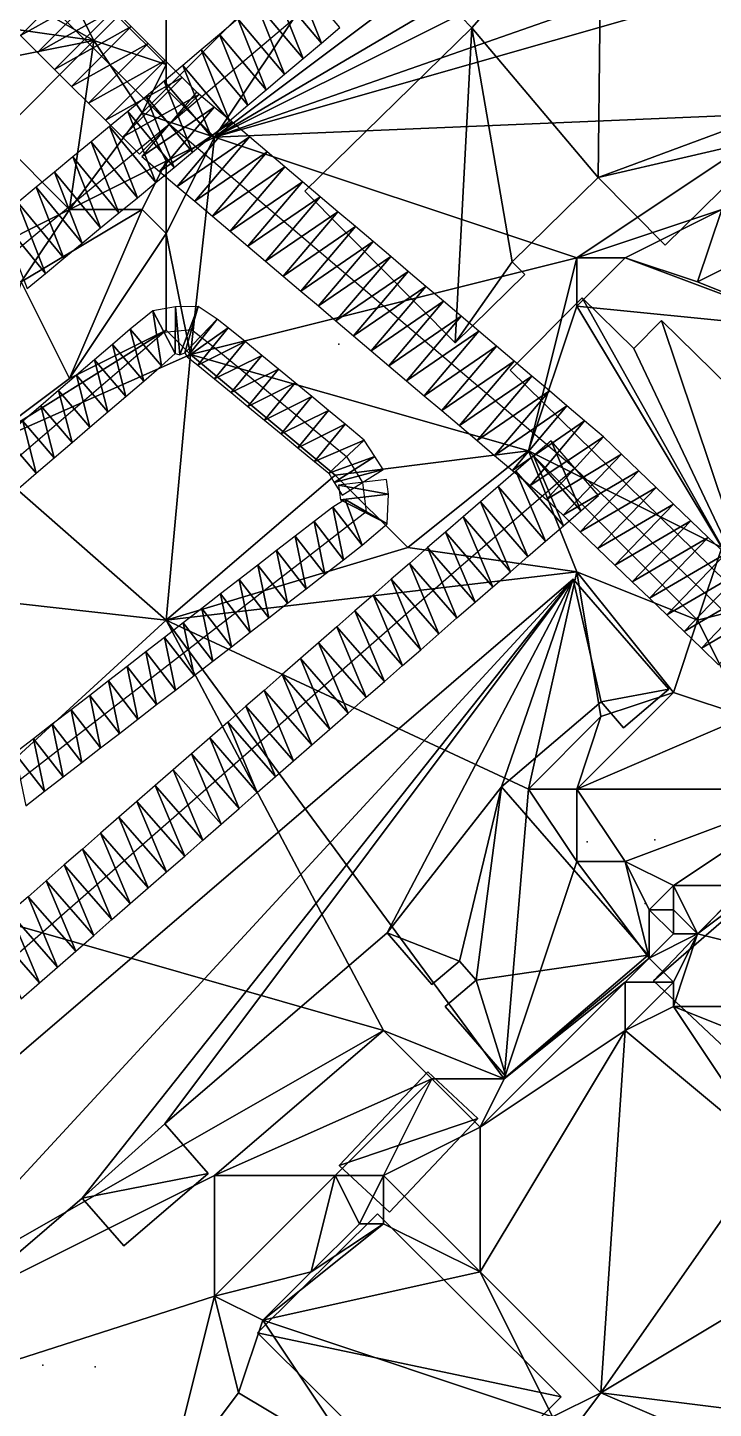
# Model space of a CAD drawing. Header units: metres. Extents: x -1103 to 901, y -902 to 905.
# Drawn here: x -487.5 to -430.7, y 78.7 to 193.1 of the extents above; entities that cross this region are included whole.
import ezdxf

# ---------------------------------------------------------------- set-up
doc = ezdxf.new("R2010")
doc.units = ezdxf.units.M
for name, color, linetype in [('OSM_BUILDING_FOOTPRINTS', 7, 'CONTINUOUS'), ('OSM_BUILDING_ROOFS', 1, 'CONTINUOUS'), ('OSM_BUILDING_WALLS', 8, 'CONTINUOUS'), ('OSM_ROAD_AXES', 2, 'CONTINUOUS'), ('OSM_ROAD_SURFACE', 9, 'CONTINUOUS'), ('OSM_TERRAIN', 3, 'CONTINUOUS'), ('OSM_TREES', 3, 'CONTINUOUS')]:
    doc.layers.add(name, color=color, linetype=linetype)

msp = doc.modelspace()

# ---------------------------------------------------------------- linework, layer by layer
at = {"layer": 'OSM_BUILDING_FOOTPRINTS'}
for points in [[(-451.55, 193.93, 11.03), (-439.94, 205.3, 11.03), (-422.13, 187.35, 11.03), (-425.48, 184.07, 11.03), (-434.68, 175.06, 11.03), (-440.23, 180.65, 11.03), (-447.35, 173.68, 11.03), (-446.3, 172.62, 11.03), (-452.06, 166.96, 11.03), (-464.52, 179.51, 11.03), (-450.68, 193.06, 11.03), (-451.55, 193.93, 11.03)], [(-447.51, 164.69, 11.25), (-441.55, 170.69, 11.25), (-437.27, 166.49, 11.25), (-434.98, 168.8, 11.25), (-429.33, 163.25, 11.25), (-423.62, 168.99, 11.25), (-412.82, 158.41, 11.25), (-426.79, 144.36, 11.25), (-447.51, 164.69, 11.25)], [(-522.95, 78.2, 11.95), (-442.31, 147.39, 11.95), (-434.38, 138.27, 11.95), (-438.12, 135.07, 11.95), (-439.99, 137.23, 11.95), (-448.22, 130.17, 11.95), (-436.09, 116.23, 11.95), (-447.84, 106.15, 11.95), (-452.9, 111.98, 11.95), (-450.34, 114.18, 11.95), (-451.71, 115.75, 11.95), (-453.99, 113.8, 11.95), (-457.71, 118.08, 11.95), (-476.11, 102.28, 11.95), (-472.52, 98.16, 11.95), (-479.51, 92.16, 11.95), (-482.96, 96.12, 11.95), (-514.79, 68.82, 11.95), (-522.95, 78.2, 11.95)], [(-427.34, 122.83, 13.13), (-426.51, 122.05, 13.13), (-423.47, 125.23, 13.13), (-408.47, 111.11, 13.13), (-411.68, 107.75, 13.13), (-411.14, 107.26, 13.13), (-419.02, 99, 13.13), (-419.2, 99.16, 13.13), (-421.37, 96.9, 13.13), (-425.18, 100.48, 13.13), (-423.28, 102.48, 13.13), (-435.64, 114.12, 13.13), (-427.34, 122.83, 13.13)], [(-457.5, 94.95, 12.46), (-461.67, 98.82, 12.46), (-454.34, 106.58, 12.46), (-450.18, 102.71, 12.46), (-457.5, 94.95, 12.46)], [(-453.21, 69.81, 13.24), (-468.44, 84.97, 13.24), (-458.51, 94.82, 13.24), (-443.28, 79.66, 13.24), (-453.21, 69.81, 13.24)]]:
    msp.add_polyline3d(points, close=True, dxfattribs=at)
at = {"layer": 'OSM_BUILDING_ROOFS'}
for points in [[(-439.94, 205.3, 21.03), (-451.55, 193.93, 21.03), (-450.68, 193.06, 21.03)], [(-440.23, 180.65, 21.03), (-439.94, 205.3, 21.03), (-450.68, 193.06, 21.03)], [(-440.23, 180.65, 21.03), (-422.13, 187.35, 21.03), (-439.94, 205.3, 21.03)], [(-450.68, 193.06, 21.03), (-464.52, 179.51, 21.03), (-452.06, 166.96, 21.03)], [(-450.68, 193.06, 21.03), (-452.06, 166.96, 21.03), (-447.35, 173.68, 21.03)], [(-450.68, 193.06, 21.03), (-447.35, 173.68, 21.03), (-440.23, 180.65, 21.03)], [(-440.23, 180.65, 21.03), (-425.48, 184.07, 21.03), (-422.13, 187.35, 21.03)], [(-440.23, 180.65, 21.03), (-434.68, 175.06, 21.03), (-425.48, 184.07, 21.03)], [(-452.06, 166.96, 21.03), (-446.3, 172.62, 21.03), (-447.35, 173.68, 21.03)], [(-441.55, 170.69, 19.65), (-447.51, 164.69, 19.65), (-426.79, 144.36, 19.65)], [(-426.79, 144.36, 19.65), (-437.27, 166.49, 19.65), (-441.55, 170.69, 19.65)], [(-426.79, 144.36, 19.65), (-434.98, 168.8, 19.65), (-437.27, 166.49, 19.65)], [(-426.79, 144.36, 19.65), (-429.33, 163.25, 19.65), (-434.98, 168.8, 19.65)], [(-442.31, 147.39, 20.35), (-522.95, 78.2, 20.35), (-514.79, 68.82, 20.35)], [(-442.31, 147.39, 20.35), (-514.79, 68.82, 20.35), (-482.96, 96.12, 20.35)], [(-442.31, 147.39, 20.35), (-482.96, 96.12, 20.35), (-476.11, 102.28, 20.35)], [(-442.31, 147.39, 20.35), (-476.11, 102.28, 20.35), (-457.71, 118.08, 20.35)], [(-448.22, 130.17, 20.35), (-442.31, 147.39, 20.35), (-457.71, 118.08, 20.35)], [(-448.22, 130.17, 20.35), (-439.99, 137.23, 20.35), (-442.31, 147.39, 20.35)], [(-439.99, 137.23, 20.35), (-434.38, 138.27, 20.35), (-442.31, 147.39, 20.35)], [(-439.99, 137.23, 20.35), (-438.12, 135.07, 20.35), (-434.38, 138.27, 20.35)], [(-448.22, 130.17, 20.35), (-457.71, 118.08, 20.35), (-451.71, 115.75, 20.35)], [(-451.71, 115.75, 20.35), (-450.34, 114.18, 20.35), (-448.22, 130.17, 20.35)], [(-450.34, 114.18, 20.35), (-436.09, 116.23, 20.35), (-448.22, 130.17, 20.35)], [(-426.51, 122.05, 27.93), (-427.34, 122.83, 27.93), (-435.64, 114.12, 27.93)], [(-426.51, 122.05, 27.93), (-435.64, 114.12, 27.93), (-423.28, 102.48, 27.93)], [(-457.71, 118.08, 20.35), (-453.99, 113.8, 20.35), (-451.71, 115.75, 20.35)], [(-450.34, 114.18, 20.35), (-447.84, 106.15, 20.35), (-436.09, 116.23, 20.35)], [(-450.34, 114.18, 20.35), (-452.9, 111.98, 20.35), (-447.84, 106.15, 20.35)], [(-461.67, 98.82, 17.66), (-450.18, 102.71, 17.66), (-454.34, 106.58, 17.66)], [(-482.96, 96.12, 20.35), (-472.52, 98.16, 20.35), (-476.11, 102.28, 20.35)], [(-461.67, 98.82, 17.66), (-457.5, 94.95, 17.66), (-450.18, 102.71, 17.66)], [(-482.96, 96.12, 20.35), (-479.51, 92.16, 20.35), (-472.52, 98.16, 20.35)], [(-468.44, 84.97, 18.44), (-443.28, 79.66, 18.44), (-458.51, 94.82, 18.44)], [(-468.44, 84.97, 18.44), (-453.21, 69.81, 18.44), (-443.28, 79.66, 18.44)]]:
    msp.add_3dface(points, dxfattribs=at)
at = {"layer": 'OSM_BUILDING_WALLS'}
for points in [[(-422.13, 187.35, 11.03), (-439.94, 205.3, 11.03), (-439.94, 205.3, 21.03)], [(-422.13, 187.35, 11.03), (-439.94, 205.3, 21.03), (-422.13, 187.35, 21.03)], [(-451.55, 193.93, 11.03), (-450.68, 193.06, 11.03), (-450.68, 193.06, 21.03)], [(-451.55, 193.93, 11.03), (-450.68, 193.06, 21.03), (-451.55, 193.93, 21.03)], [(-450.68, 193.06, 11.03), (-464.52, 179.51, 11.03), (-464.52, 179.51, 21.03)], [(-450.68, 193.06, 11.03), (-464.52, 179.51, 21.03), (-450.68, 193.06, 21.03)], [(-434.68, 175.06, 11.03), (-425.48, 184.07, 11.03), (-425.48, 184.07, 21.03)], [(-434.68, 175.06, 11.03), (-425.48, 184.07, 21.03), (-434.68, 175.06, 21.03)], [(-447.35, 173.68, 11.03), (-440.23, 180.65, 11.03), (-440.23, 180.65, 21.03)], [(-447.35, 173.68, 11.03), (-440.23, 180.65, 21.03), (-447.35, 173.68, 21.03)], [(-440.23, 180.65, 11.03), (-434.68, 175.06, 11.03), (-434.68, 175.06, 21.03)], [(-440.23, 180.65, 11.03), (-434.68, 175.06, 21.03), (-440.23, 180.65, 21.03)], [(-464.52, 179.51, 11.03), (-452.06, 166.96, 11.03), (-452.06, 166.96, 21.03)], [(-464.52, 179.51, 11.03), (-452.06, 166.96, 21.03), (-464.52, 179.51, 21.03)], [(-446.3, 172.62, 11.03), (-447.35, 173.68, 11.03), (-447.35, 173.68, 21.03)], [(-446.3, 172.62, 11.03), (-447.35, 173.68, 21.03), (-446.3, 172.62, 21.03)], [(-452.06, 166.96, 11.03), (-446.3, 172.62, 11.03), (-446.3, 172.62, 21.03)], [(-452.06, 166.96, 11.03), (-446.3, 172.62, 21.03), (-452.06, 166.96, 21.03)], [(-441.55, 170.69, 11.25), (-447.51, 164.69, 11.25), (-447.51, 164.69, 19.65)], [(-441.55, 170.69, 11.25), (-447.51, 164.69, 19.65), (-441.55, 170.69, 19.65)], [(-437.27, 166.49, 11.25), (-441.55, 170.69, 11.25), (-441.55, 170.69, 19.65)], [(-437.27, 166.49, 11.25), (-441.55, 170.69, 19.65), (-437.27, 166.49, 19.65)], [(-434.98, 168.8, 11.25), (-437.27, 166.49, 11.25), (-437.27, 166.49, 19.65)], [(-434.98, 168.8, 11.25), (-437.27, 166.49, 19.65), (-434.98, 168.8, 19.65)], [(-429.33, 163.25, 11.25), (-434.98, 168.8, 11.25), (-434.98, 168.8, 19.65)], [(-429.33, 163.25, 11.25), (-434.98, 168.8, 19.65), (-429.33, 163.25, 19.65)], [(-447.51, 164.69, 11.25), (-426.79, 144.36, 11.25), (-426.79, 144.36, 19.65)], [(-447.51, 164.69, 11.25), (-426.79, 144.36, 19.65), (-447.51, 164.69, 19.65)], [(-442.31, 147.39, 11.95), (-522.95, 78.2, 11.95), (-522.95, 78.2, 20.35)], [(-442.31, 147.39, 11.95), (-522.95, 78.2, 20.35), (-442.31, 147.39, 20.35)], [(-434.38, 138.27, 11.95), (-442.31, 147.39, 11.95), (-442.31, 147.39, 20.35)], [(-434.38, 138.27, 11.95), (-442.31, 147.39, 20.35), (-434.38, 138.27, 20.35)], [(-438.12, 135.07, 11.95), (-434.38, 138.27, 11.95), (-434.38, 138.27, 20.35)], [(-438.12, 135.07, 11.95), (-434.38, 138.27, 20.35), (-438.12, 135.07, 20.35)], [(-448.22, 130.17, 11.95), (-439.99, 137.23, 11.95), (-439.99, 137.23, 20.35)], [(-448.22, 130.17, 11.95), (-439.99, 137.23, 20.35), (-448.22, 130.17, 20.35)], [(-439.99, 137.23, 11.95), (-438.12, 135.07, 11.95), (-438.12, 135.07, 20.35)], [(-439.99, 137.23, 11.95), (-438.12, 135.07, 20.35), (-439.99, 137.23, 20.35)], [(-436.09, 116.23, 11.95), (-448.22, 130.17, 11.95), (-448.22, 130.17, 20.35)], [(-436.09, 116.23, 11.95), (-448.22, 130.17, 20.35), (-436.09, 116.23, 20.35)], [(-427.34, 122.83, 13.13), (-435.64, 114.12, 13.13), (-435.64, 114.12, 27.93)], [(-427.34, 122.83, 13.13), (-435.64, 114.12, 27.93), (-427.34, 122.83, 27.93)], [(-476.11, 102.28, 11.95), (-457.71, 118.08, 11.95), (-457.71, 118.08, 20.35)], [(-476.11, 102.28, 11.95), (-457.71, 118.08, 20.35), (-476.11, 102.28, 20.35)], [(-457.71, 118.08, 11.95), (-453.99, 113.8, 11.95), (-453.99, 113.8, 20.35)], [(-457.71, 118.08, 11.95), (-453.99, 113.8, 20.35), (-457.71, 118.08, 20.35)], [(-453.99, 113.8, 11.95), (-451.71, 115.75, 11.95), (-451.71, 115.75, 20.35)], [(-453.99, 113.8, 11.95), (-451.71, 115.75, 20.35), (-453.99, 113.8, 20.35)], [(-451.71, 115.75, 11.95), (-450.34, 114.18, 11.95), (-450.34, 114.18, 20.35)], [(-451.71, 115.75, 11.95), (-450.34, 114.18, 20.35), (-451.71, 115.75, 20.35)], [(-447.84, 106.15, 11.95), (-436.09, 116.23, 11.95), (-436.09, 116.23, 20.35)], [(-447.84, 106.15, 11.95), (-436.09, 116.23, 20.35), (-447.84, 106.15, 20.35)], [(-450.34, 114.18, 11.95), (-452.9, 111.98, 11.95), (-452.9, 111.98, 20.35)], [(-450.34, 114.18, 11.95), (-452.9, 111.98, 20.35), (-450.34, 114.18, 20.35)], [(-435.64, 114.12, 13.13), (-423.28, 102.48, 13.13), (-423.28, 102.48, 27.93)], [(-435.64, 114.12, 13.13), (-423.28, 102.48, 27.93), (-435.64, 114.12, 27.93)], [(-452.9, 111.98, 11.95), (-447.84, 106.15, 11.95), (-447.84, 106.15, 20.35)], [(-452.9, 111.98, 11.95), (-447.84, 106.15, 20.35), (-452.9, 111.98, 20.35)], [(-454.34, 106.58, 12.46), (-461.67, 98.82, 12.46), (-461.67, 98.82, 17.66)], [(-454.34, 106.58, 12.46), (-461.67, 98.82, 17.66), (-454.34, 106.58, 17.66)], [(-450.18, 102.71, 12.46), (-454.34, 106.58, 12.46), (-454.34, 106.58, 17.66)], [(-450.18, 102.71, 12.46), (-454.34, 106.58, 17.66), (-450.18, 102.71, 17.66)], [(-472.52, 98.16, 11.95), (-476.11, 102.28, 11.95), (-476.11, 102.28, 20.35)], [(-472.52, 98.16, 11.95), (-476.11, 102.28, 20.35), (-472.52, 98.16, 20.35)], [(-457.5, 94.95, 12.46), (-450.18, 102.71, 12.46), (-450.18, 102.71, 17.66)], [(-457.5, 94.95, 12.46), (-450.18, 102.71, 17.66), (-457.5, 94.95, 17.66)], [(-461.67, 98.82, 12.46), (-457.5, 94.95, 12.46), (-457.5, 94.95, 17.66)], [(-461.67, 98.82, 12.46), (-457.5, 94.95, 17.66), (-461.67, 98.82, 17.66)], [(-479.51, 92.16, 11.95), (-472.52, 98.16, 11.95), (-472.52, 98.16, 20.35)], [(-479.51, 92.16, 11.95), (-472.52, 98.16, 20.35), (-479.51, 92.16, 20.35)], [(-514.79, 68.82, 11.95), (-482.96, 96.12, 11.95), (-482.96, 96.12, 20.35)], [(-514.79, 68.82, 11.95), (-482.96, 96.12, 20.35), (-514.79, 68.82, 20.35)], [(-482.96, 96.12, 11.95), (-479.51, 92.16, 11.95), (-479.51, 92.16, 20.35)], [(-482.96, 96.12, 11.95), (-479.51, 92.16, 20.35), (-482.96, 96.12, 20.35)], [(-458.51, 94.82, 13.24), (-468.44, 84.97, 13.24), (-468.44, 84.97, 18.44)], [(-458.51, 94.82, 13.24), (-468.44, 84.97, 18.44), (-458.51, 94.82, 18.44)], [(-443.28, 79.66, 13.24), (-458.51, 94.82, 13.24), (-458.51, 94.82, 18.44)], [(-443.28, 79.66, 13.24), (-458.51, 94.82, 18.44), (-443.28, 79.66, 18.44)], [(-468.44, 84.97, 13.24), (-453.21, 69.81, 13.24), (-453.21, 69.81, 18.44)], [(-468.44, 84.97, 13.24), (-453.21, 69.81, 18.44), (-468.44, 84.97, 18.44)], [(-453.21, 69.81, 13.24), (-443.28, 79.66, 13.24), (-443.28, 79.66, 18.44)], [(-453.21, 69.81, 13.24), (-443.28, 79.66, 18.44), (-453.21, 69.81, 18.44)]]:
    msp.add_3dface(points, dxfattribs=at)
at = {"layer": 'OSM_ROAD_AXES'}
for points in [[(-361.46, 281.7, 11.57), (-475.74, 185.06, 13.24), (-568.43, 108.56, 15.08), (-658.46, 30.52, 14.78), (-712.63, -16.99, 17.95), (-735.86, -37.05, 19.85), (-738.54, -38.99, 20.27), (-740.68, -40.84, 20.93), (-812.99, -100.18, 24.89), (-836.91, -123.46, 22.18), (-868.95, -154.75, 17.43), (-897.76, -186.21, 15.97), (-899.91, -187.93, 15.96)], [(-475.74, 185.06, 13.24), (-532, 241.26, 11)], [(-475.74, 185.06, 13.24), (-442.15, 156.58, 13.49), (-359.05, 76.72, 15.21)], [(-545.94, 107.98, 15.06), (-511.79, 137.35, 15.74), (-476.2, 167.84, 13.3), (-473.9, 168.06, 13.09), (-472.12, 166.66, 13.08), (-461.07, 157.53, 13.34), (-459.74, 155.4, 13.44)], [(-442.15, 156.58, 13.49), (-452.39, 147.75, 13.94), (-489.98, 114.88, 14.14), (-529.97, 80.22, 14.08), (-551.54, 61.32, 13.99), (-625.73, -3.3, 14.55)], [(-459.74, 155.4, 13.44), (-459.44, 152.97, 13.62), (-498.14, 123, 14.2), (-531.54, 94.65, 14.29), (-532.6, 94.57, 14.34), (-533.62, 94.99, 14.4), (-545.65, 106.48, 14.99), (-546.02, 107.24, 15.04), (-545.94, 107.98, 15.06)]]:
    msp.add_polyline3d(points, dxfattribs=at)
at = {"layer": 'OSM_ROAD_SURFACE'}
for points in [[(-483.11, 197.37, 14.33), (-489.47, 193.82, 14.52), (-488.06, 192.42, 14.43)], [(-481.71, 195.97, 14.2), (-483.11, 197.37, 14.33), (-488.06, 192.42, 14.43)], [(-465.49, 197.66, 13.23), (-467.01, 196.37, 13.25), (-463.14, 191.79, 13.26)], [(-465.49, 197.66, 13.23), (-463.14, 191.79, 13.26), (-461.62, 193.08, 13.28)], [(-481.71, 195.97, 14.2), (-488.06, 192.42, 14.43), (-486.65, 191.01, 14.32)], [(-480.3, 194.56, 14.09), (-481.71, 195.97, 14.2), (-486.65, 191.01, 14.32)], [(-467.01, 196.37, 13.25), (-468.54, 195.08, 13.26), (-464.66, 190.5, 13.24)], [(-467.01, 196.37, 13.25), (-464.66, 190.5, 13.24), (-463.14, 191.79, 13.26)], [(-480.3, 194.56, 14.09), (-486.65, 191.01, 14.32), (-485.25, 189.61, 14.23)], [(-478.89, 193.16, 13.99), (-480.3, 194.56, 14.09), (-485.25, 189.61, 14.23)], [(-468.54, 195.08, 13.26), (-470.06, 193.79, 13.28), (-466.19, 189.21, 13.22)], [(-468.54, 195.08, 13.26), (-466.19, 189.21, 13.22), (-464.66, 190.5, 13.24)], [(-470.06, 193.79, 13.28), (-471.58, 192.5, 13.29), (-467.71, 187.92, 13.19)], [(-470.06, 193.79, 13.28), (-467.71, 187.92, 13.19), (-466.19, 189.21, 13.22)], [(-478.89, 193.16, 13.99), (-485.25, 189.61, 14.23), (-483.84, 188.2, 14.02)], [(-477.49, 191.75, 13.86), (-478.89, 193.16, 13.99), (-483.84, 188.2, 14.02)], [(-471.58, 192.5, 13.29), (-473.11, 191.22, 13.32), (-469.23, 186.63, 13.17)], [(-471.58, 192.5, 13.29), (-469.23, 186.63, 13.17), (-467.71, 187.92, 13.19)], [(-477.49, 191.75, 13.86), (-483.84, 188.2, 14.02), (-482.44, 186.8, 13.78)], [(-476.08, 190.34, 13.72), (-477.49, 191.75, 13.86), (-482.44, 186.8, 13.78)], [(-473.11, 191.22, 13.32), (-474.63, 189.93, 13.35), (-470.76, 185.35, 13.15)], [(-473.11, 191.22, 13.32), (-470.76, 185.35, 13.15), (-469.23, 186.63, 13.17)], [(-476.08, 190.34, 13.72), (-482.44, 186.8, 13.78), (-481.03, 185.39, 13.64)], [(-474.68, 188.94, 13.3), (-476.08, 190.34, 13.72), (-481.03, 185.39, 13.64)], [(-474.63, 189.93, 13.35), (-476.16, 188.64, 13.48), (-472.28, 184.06, 13.15)], [(-474.63, 189.93, 13.35), (-472.28, 184.06, 13.15), (-470.76, 185.35, 13.15)], [(-474.68, 188.94, 13.3), (-481.03, 185.39, 13.64), (-479.62, 183.99, 13.49)], [(-473.27, 187.53, 13.24), (-474.68, 188.94, 13.3), (-479.62, 183.99, 13.49)], [(-478.01, 182.39, 13.49), (-472.02, 186.49, 13.19), (-473.48, 187.73, 13.25)], [(-476.16, 188.64, 13.48), (-477.67, 187.36, 13.48), (-473.82, 182.76, 13.27)], [(-476.16, 188.64, 13.48), (-473.82, 182.76, 13.27), (-472.28, 184.06, 13.15)], [(-473.27, 187.53, 13.24), (-479.62, 183.99, 13.49), (-478.22, 182.58, 13.49)], [(-477.67, 187.36, 13.48), (-479.17, 186.12, 13.48), (-475.35, 181.49, 13.36)], [(-478.01, 182.39, 13.49), (-476.55, 181.15, 13.49), (-472.02, 186.49, 13.19)], [(-477.67, 187.36, 13.48), (-475.35, 181.49, 13.36), (-473.82, 182.76, 13.27)], [(-476.55, 181.15, 13.49), (-470.56, 185.25, 13.16), (-472.02, 186.49, 13.19)], [(-479.17, 186.12, 13.48), (-480.69, 184.87, 13.6), (-476.87, 180.24, 13.52)], [(-479.17, 186.12, 13.48), (-476.87, 180.24, 13.52), (-475.35, 181.49, 13.36)], [(-480.69, 184.87, 13.6), (-482.21, 183.61, 13.73), (-478.39, 178.98, 13.6)], [(-480.69, 184.87, 13.6), (-478.39, 178.98, 13.6), (-476.87, 180.24, 13.52)], [(-476.55, 181.15, 13.49), (-475.08, 179.91, 13.27), (-470.56, 185.25, 13.16)], [(-475.08, 179.91, 13.27), (-469.1, 184.01, 13.14), (-470.56, 185.25, 13.16)], [(-482.21, 183.61, 13.73), (-483.73, 182.36, 13.88), (-479.91, 177.73, 13.7)], [(-482.21, 183.61, 13.73), (-479.91, 177.73, 13.7), (-478.39, 178.98, 13.6)], [(-475.08, 179.91, 13.27), (-473.62, 178.68, 13.16), (-469.1, 184.01, 13.14)], [(-473.62, 178.68, 13.16), (-467.64, 182.78, 13.14), (-469.1, 184.01, 13.14)], [(-483.73, 182.36, 13.88), (-485.25, 181.1, 14.1), (-481.43, 176.47, 13.9)], [(-483.73, 182.36, 13.88), (-481.43, 176.47, 13.9), (-479.91, 177.73, 13.7)], [(-473.62, 178.68, 13.16), (-472.16, 177.44, 13.14), (-467.64, 182.78, 13.14)], [(-472.16, 177.44, 13.14), (-466.18, 181.54, 13.14), (-467.64, 182.78, 13.14)], [(-485.25, 181.1, 14.1), (-486.77, 179.85, 14.29), (-482.95, 175.22, 14.09)], [(-485.25, 181.1, 14.1), (-482.95, 175.22, 14.09), (-481.43, 176.47, 13.9)], [(-472.16, 177.44, 13.14), (-470.7, 176.2, 13.14), (-466.18, 181.54, 13.14)], [(-470.7, 176.2, 13.14), (-464.72, 180.3, 13.14), (-466.18, 181.54, 13.14)], [(-486.77, 179.85, 14.29), (-488.29, 178.59, 14.41), (-484.47, 173.97, 14.26)], [(-486.77, 179.85, 14.29), (-484.47, 173.97, 14.26), (-482.95, 175.22, 14.09)], [(-470.7, 176.2, 13.14), (-469.24, 174.96, 13.14), (-464.72, 180.3, 13.14)], [(-469.24, 174.96, 13.14), (-463.26, 179.06, 13.14), (-464.72, 180.3, 13.14)], [(-488.29, 178.59, 14.41), (-489.81, 177.34, 14.53), (-485.99, 172.71, 14.41)], [(-488.29, 178.59, 14.41), (-485.99, 172.71, 14.41), (-484.47, 173.97, 14.26)], [(-469.24, 174.96, 13.14), (-467.78, 173.72, 13.14), (-463.26, 179.06, 13.14)], [(-467.78, 173.72, 13.14), (-461.8, 177.82, 13.15), (-463.26, 179.06, 13.14)], [(-489.81, 177.34, 14.53), (-487.51, 171.46, 14.56), (-485.99, 172.71, 14.41)], [(-467.78, 173.72, 13.14), (-466.32, 172.48, 13.14), (-461.8, 177.82, 13.15)], [(-466.32, 172.48, 13.14), (-460.33, 176.59, 13.15), (-461.8, 177.82, 13.15)], [(-466.32, 172.48, 13.14), (-464.86, 171.25, 13.14), (-460.33, 176.59, 13.15)], [(-464.86, 171.25, 13.14), (-458.87, 175.35, 13.15), (-460.33, 176.59, 13.15)], [(-464.86, 171.25, 13.14), (-463.4, 170.01, 13.14), (-458.87, 175.35, 13.15)], [(-463.4, 170.01, 13.14), (-457.41, 174.11, 13.15), (-458.87, 175.35, 13.15)], [(-463.4, 170.01, 13.14), (-461.94, 168.77, 13.15), (-457.41, 174.11, 13.15)], [(-461.94, 168.77, 13.15), (-455.95, 172.87, 13.15), (-457.41, 174.11, 13.15)], [(-461.94, 168.77, 13.15), (-460.48, 167.53, 13.18), (-455.95, 172.87, 13.15)], [(-460.48, 167.53, 13.18), (-454.49, 171.63, 13.15), (-455.95, 172.87, 13.15)], [(-460.48, 167.53, 13.18), (-459.02, 166.29, 13.21), (-454.49, 171.63, 13.15)], [(-459.02, 166.29, 13.21), (-453.03, 170.4, 13.17), (-454.49, 171.63, 13.15)], [(-476.38, 165.05, 13.36), (-477.12, 169.61, 13.39), (-478.98, 168.09, 13.55)], [(-475.27, 166.07, 13.25), (-475.24, 169.94, 13.21), (-477.12, 169.61, 13.39)], [(-476.38, 165.05, 13.36), (-475.27, 166.07, 13.25), (-477.12, 169.61, 13.39)], [(-475.27, 166.07, 13.25), (-474.86, 165.96, 13.21), (-475.24, 169.94, 13.21)], [(-474.86, 165.96, 13.21), (-473.34, 169.98, 13.13), (-475.24, 169.94, 13.21)], [(-474.86, 165.96, 13.21), (-474.45, 166.14, 13.18), (-473.34, 169.98, 13.13)], [(-474.45, 166.14, 13.18), (-471.77, 168.93, 13.13), (-473.34, 169.98, 13.13)], [(-459.02, 166.29, 13.21), (-457.56, 165.06, 13.24), (-453.03, 170.4, 13.17)], [(-457.56, 165.06, 13.24), (-451.57, 169.16, 13.2), (-453.03, 170.4, 13.17)], [(-474.45, 166.14, 13.18), (-474.25, 165.79, 13.16), (-471.77, 168.93, 13.13)], [(-474.25, 165.79, 13.16), (-470.86, 168.21, 13.13), (-471.77, 168.93, 13.13)], [(-474.25, 165.79, 13.16), (-473.38, 165.1, 13.16), (-470.86, 168.21, 13.13)], [(-473.38, 165.1, 13.16), (-469.46, 167.06, 13.14), (-470.86, 168.21, 13.13)], [(-457.56, 165.06, 13.24), (-456.1, 163.82, 13.27), (-451.57, 169.16, 13.2)], [(-456.1, 163.82, 13.27), (-450.11, 167.92, 13.23), (-451.57, 169.16, 13.2)], [(-477.86, 163.78, 13.51), (-478.98, 168.09, 13.55), (-480.46, 166.82, 13.68)], [(-477.86, 163.78, 13.51), (-476.38, 165.05, 13.36), (-478.98, 168.09, 13.55)], [(-473.38, 165.1, 13.16), (-472.01, 163.97, 13.19), (-469.46, 167.06, 13.14)], [(-472.01, 163.97, 13.19), (-468.08, 165.92, 13.17), (-469.46, 167.06, 13.14)], [(-456.1, 163.82, 13.27), (-454.64, 162.58, 13.3), (-450.11, 167.92, 13.23)], [(-454.64, 162.58, 13.3), (-448.65, 166.68, 13.26), (-450.11, 167.92, 13.23)], [(-479.34, 162.51, 13.67), (-480.46, 166.82, 13.68), (-481.95, 165.55, 13.8)], [(-479.34, 162.51, 13.67), (-477.86, 163.78, 13.51), (-480.46, 166.82, 13.68)], [(-472.01, 163.97, 13.19), (-470.63, 162.83, 13.23), (-468.08, 165.92, 13.17)], [(-470.63, 162.83, 13.23), (-466.7, 164.78, 13.2), (-468.08, 165.92, 13.17)], [(-454.64, 162.58, 13.3), (-453.18, 161.34, 13.34), (-448.65, 166.68, 13.26)], [(-453.18, 161.34, 13.34), (-447.19, 165.44, 13.29), (-448.65, 166.68, 13.26)], [(-480.83, 161.24, 13.84), (-481.95, 165.55, 13.8), (-483.43, 164.28, 13.93)], [(-480.83, 161.24, 13.84), (-479.34, 162.51, 13.67), (-481.95, 165.55, 13.8)], [(-470.63, 162.83, 13.23), (-469.25, 161.69, 13.26), (-466.7, 164.78, 13.2)], [(-469.25, 161.69, 13.26), (-465.32, 163.64, 13.22), (-466.7, 164.78, 13.2)], [(-453.18, 161.34, 13.34), (-451.72, 160.1, 13.37), (-447.19, 165.44, 13.29)], [(-451.72, 160.1, 13.37), (-445.73, 164.21, 13.32), (-447.19, 165.44, 13.29)], [(-482.31, 159.97, 14), (-483.43, 164.28, 13.93), (-484.91, 163.01, 14.11)], [(-482.31, 159.97, 14), (-480.83, 161.24, 13.84), (-483.43, 164.28, 13.93)], [(-469.25, 161.69, 13.26), (-467.87, 160.55, 13.29), (-465.32, 163.64, 13.22)], [(-467.87, 160.55, 13.29), (-463.94, 162.5, 13.26), (-465.32, 163.64, 13.22)], [(-451.72, 160.1, 13.37), (-450.25, 158.87, 13.4), (-445.73, 164.21, 13.32)], [(-450.25, 158.87, 13.4), (-444.27, 162.97, 13.53), (-445.73, 164.21, 13.32)], [(-483.79, 158.7, 14.16), (-484.91, 163.01, 14.11), (-486.39, 161.74, 14.28)], [(-483.79, 158.7, 14.16), (-482.31, 159.97, 14), (-484.91, 163.01, 14.11)], [(-467.87, 160.55, 13.29), (-466.49, 159.41, 13.32), (-463.94, 162.5, 13.26)], [(-466.49, 159.41, 13.32), (-462.56, 161.36, 13.29), (-463.94, 162.5, 13.26)], [(-450.25, 158.87, 13.4), (-448.8, 157.63, 13.44), (-444.27, 162.97, 13.53)], [(-448.8, 157.63, 13.44), (-442.81, 161.73, 13.57), (-444.27, 162.97, 13.53)], [(-485.28, 157.43, 14.32), (-486.39, 161.74, 14.28), (-487.88, 160.47, 14.44)], [(-485.28, 157.43, 14.32), (-483.79, 158.7, 14.16), (-486.39, 161.74, 14.28)], [(-466.49, 159.41, 13.32), (-465.11, 158.27, 13.36), (-462.56, 161.36, 13.29)], [(-465.11, 158.27, 13.36), (-461.18, 160.22, 13.32), (-462.56, 161.36, 13.29)], [(-448.8, 157.63, 13.44), (-447.33, 156.39, 13.53), (-442.81, 161.73, 13.57)], [(-447.33, 156.39, 13.53), (-441.35, 160.49, 13.6), (-442.81, 161.73, 13.57)], [(-486.76, 156.16, 14.48), (-487.88, 160.47, 14.44), (-489.36, 159.2, 14.57)], [(-486.76, 156.16, 14.48), (-485.28, 157.43, 14.32), (-487.88, 160.47, 14.44)], [(-465.11, 158.27, 13.36), (-463.73, 157.13, 13.39), (-461.18, 160.22, 13.32)], [(-463.73, 157.13, 13.39), (-459.61, 158.89, 13.36), (-461.18, 160.22, 13.32)], [(-447.33, 156.39, 13.53), (-445.87, 155.15, 13.6), (-441.35, 160.49, 13.6)], [(-445.87, 155.15, 13.6), (-439.8, 159.18, 13.64), (-441.35, 160.49, 13.6)], [(-488.24, 154.89, 14.64), (-486.76, 156.16, 14.48), (-489.36, 159.2, 14.57)], [(-445.87, 155.15, 13.6), (-444.5, 153.99, 13.66), (-439.8, 159.18, 13.64)], [(-444.5, 153.99, 13.66), (-438.29, 157.73, 13.67), (-439.8, 159.18, 13.64)], [(-463.73, 157.13, 13.39), (-462.54, 156.17, 13.42), (-459.61, 158.89, 13.36)], [(-462.54, 156.17, 13.42), (-458.71, 157.53, 13.4), (-459.61, 158.89, 13.36)], [(-444.11, 158.85, 13.5), (-445.57, 157.59, 13.45), (-441.65, 153.05, 13.62)], [(-444.11, 158.85, 13.5), (-441.65, 153.05, 13.62), (-440.19, 154.31, 13.6)], [(-462.54, 156.17, 13.42), (-462.1, 155.4, 13.46), (-458.71, 157.53, 13.4)], [(-462.1, 155.4, 13.46), (-458.04, 156.46, 13.43), (-458.71, 157.53, 13.4)], [(-445.57, 157.59, 13.45), (-447.04, 156.33, 13.54), (-443.11, 151.79, 13.76)], [(-445.57, 157.59, 13.45), (-443.11, 151.79, 13.76), (-441.65, 153.05, 13.62)], [(-444.5, 153.99, 13.66), (-443.14, 152.68, 13.7), (-438.29, 157.73, 13.67)], [(-443.14, 152.68, 13.7), (-436.86, 156.35, 13.7), (-438.29, 157.73, 13.67)], [(-462.1, 155.4, 13.46), (-461.43, 154.34, 13.54), (-458.04, 156.46, 13.43)], [(-461.72, 155.16, 13.48), (-457.6, 154.43, 13.58), (-457.75, 155.64, 13.49)], [(-447.04, 156.33, 13.54), (-448.5, 155.07, 13.61), (-444.58, 150.53, 13.85)], [(-447.04, 156.33, 13.54), (-444.58, 150.53, 13.85), (-443.11, 151.79, 13.76)], [(-443.14, 152.68, 13.7), (-441.71, 151.31, 13.74), (-436.86, 156.35, 13.7)], [(-441.71, 151.31, 13.74), (-435.43, 154.97, 13.73), (-436.86, 156.35, 13.7)], [(-461.72, 155.16, 13.48), (-461.57, 153.94, 13.57), (-457.6, 154.43, 13.58)], [(-461.57, 153.94, 13.57), (-457.71, 151.96, 13.76), (-457.6, 154.43, 13.58)], [(-448.5, 155.07, 13.61), (-449.96, 153.8, 13.69), (-446.04, 149.26, 13.93)], [(-448.5, 155.07, 13.61), (-446.04, 149.26, 13.93), (-444.58, 150.53, 13.85)], [(-441.71, 151.31, 13.74), (-440.28, 149.93, 13.79), (-435.43, 154.97, 13.73)], [(-440.28, 149.93, 13.79), (-433.99, 153.6, 13.76), (-435.43, 154.97, 13.73)], [(-462.21, 153.35, 13.6), (-463.76, 152.15, 13.67), (-461.31, 148.99, 13.92)], [(-461.17, 153.97, 13.57), (-462.21, 153.35, 13.6), (-459.76, 150.19, 13.86)], [(-462.21, 153.35, 13.6), (-461.31, 148.99, 13.92), (-459.76, 150.19, 13.86)], [(-461.57, 153.94, 13.57), (-461.17, 153.97, 13.57), (-457.71, 151.96, 13.76)], [(-461.17, 153.97, 13.57), (-459.76, 150.19, 13.86), (-457.71, 151.96, 13.76)], [(-449.96, 153.8, 13.69), (-451.42, 152.54, 13.76), (-447.5, 148, 13.98)], [(-449.96, 153.8, 13.69), (-447.5, 148, 13.98), (-446.04, 149.26, 13.93)], [(-440.28, 149.93, 13.79), (-438.84, 148.55, 13.83), (-433.99, 153.6, 13.76)], [(-438.84, 148.55, 13.83), (-432.56, 152.22, 13.79), (-433.99, 153.6, 13.76)], [(-463.76, 152.15, 13.67), (-465.31, 150.95, 13.73), (-462.86, 147.79, 13.98)], [(-463.76, 152.15, 13.67), (-462.86, 147.79, 13.98), (-461.31, 148.99, 13.92)], [(-451.42, 152.54, 13.76), (-452.88, 151.28, 13.84), (-448.96, 146.74, 14.02)], [(-451.42, 152.54, 13.76), (-448.96, 146.74, 14.02), (-447.5, 148, 13.98)], [(-438.84, 148.55, 13.83), (-437.41, 147.17, 13.87), (-432.56, 152.22, 13.79)], [(-437.41, 147.17, 13.87), (-431.13, 150.84, 13.83), (-432.56, 152.22, 13.79)], [(-452.88, 151.28, 13.84), (-454.35, 150.01, 13.91), (-450.42, 145.48, 14.03)], [(-452.88, 151.28, 13.84), (-450.42, 145.48, 14.03), (-448.96, 146.74, 14.02)], [(-465.31, 150.95, 13.73), (-466.86, 149.75, 13.8), (-464.4, 146.59, 14.02)], [(-465.31, 150.95, 13.73), (-464.4, 146.59, 14.02), (-462.86, 147.79, 13.98)], [(-454.35, 150.01, 13.91), (-455.86, 148.69, 13.96), (-451.92, 144.17, 14.05)], [(-454.35, 150.01, 13.91), (-451.92, 144.17, 14.05), (-450.42, 145.48, 14.03)], [(-437.41, 147.17, 13.87), (-435.98, 145.8, 13.91), (-431.13, 150.84, 13.83)], [(-435.98, 145.8, 13.91), (-429.69, 149.47, 13.89), (-431.13, 150.84, 13.83)], [(-466.86, 149.75, 13.8), (-468.4, 148.55, 13.87), (-465.95, 145.39, 14.05)], [(-466.86, 149.75, 13.8), (-465.95, 145.39, 14.05), (-464.4, 146.59, 14.02)], [(-455.86, 148.69, 13.96), (-457.37, 147.38, 14), (-453.42, 142.86, 14.07)], [(-455.86, 148.69, 13.96), (-453.42, 142.86, 14.07), (-451.92, 144.17, 14.05)], [(-435.98, 145.8, 13.91), (-434.55, 144.42, 13.93), (-429.69, 149.47, 13.89)], [(-434.55, 144.42, 13.93), (-428.26, 148.09, 14.02), (-429.69, 149.47, 13.89)], [(-468.4, 148.55, 13.87), (-469.95, 147.35, 13.93), (-467.5, 144.19, 14.08)], [(-468.4, 148.55, 13.87), (-467.5, 144.19, 14.08), (-465.95, 145.39, 14.05)], [(-434.55, 144.42, 13.93), (-433.11, 143.04, 13.94), (-428.26, 148.09, 14.02)], [(-433.11, 143.04, 13.94), (-426.83, 146.71, 14.15), (-428.26, 148.09, 14.02)], [(-469.95, 147.35, 13.93), (-471.5, 146.16, 14), (-469.05, 142.99, 14.09)], [(-469.95, 147.35, 13.93), (-469.05, 142.99, 14.09), (-467.5, 144.19, 14.08)], [(-457.37, 147.38, 14), (-458.87, 146.06, 14.04), (-454.92, 141.54, 14.09)], [(-457.37, 147.38, 14), (-454.92, 141.54, 14.09), (-453.42, 142.86, 14.07)], [(-433.11, 143.04, 13.94), (-431.68, 141.67, 14.08), (-426.83, 146.71, 14.15)], [(-431.68, 141.67, 14.08), (-425.4, 145.34, 14.3), (-426.83, 146.71, 14.15)], [(-471.5, 146.16, 14), (-473.05, 144.96, 14.06), (-470.6, 141.79, 14.11)], [(-471.5, 146.16, 14), (-470.6, 141.79, 14.11), (-469.05, 142.99, 14.09)], [(-458.87, 146.06, 14.04), (-460.38, 144.75, 14.06), (-456.43, 140.23, 14.11)], [(-458.87, 146.06, 14.04), (-456.43, 140.23, 14.11), (-454.92, 141.54, 14.09)], [(-431.68, 141.67, 14.08), (-430.25, 140.29, 14.31), (-425.4, 145.34, 14.3)], [(-473.05, 144.96, 14.06), (-474.59, 143.76, 14.09), (-472.14, 140.59, 14.1)], [(-473.05, 144.96, 14.06), (-472.14, 140.59, 14.1), (-470.6, 141.79, 14.11)], [(-460.38, 144.75, 14.06), (-461.88, 143.43, 14.08), (-457.93, 138.91, 14.13)], [(-460.38, 144.75, 14.06), (-457.93, 138.91, 14.13), (-456.43, 140.23, 14.11)], [(-474.59, 143.76, 14.09), (-476.14, 142.56, 14.1), (-473.69, 139.4, 14.09)], [(-474.59, 143.76, 14.09), (-473.69, 139.4, 14.09), (-472.14, 140.59, 14.1)], [(-461.88, 143.43, 14.08), (-463.38, 142.12, 14.1), (-459.43, 137.6, 14.14)], [(-461.88, 143.43, 14.08), (-459.43, 137.6, 14.14), (-457.93, 138.91, 14.13)], [(-476.14, 142.56, 14.1), (-477.69, 141.36, 14.11), (-475.24, 138.2, 14.1)], [(-476.14, 142.56, 14.1), (-475.24, 138.2, 14.1), (-473.69, 139.4, 14.09)], [(-463.38, 142.12, 14.1), (-464.89, 140.8, 14.11), (-460.94, 136.28, 14.15)], [(-463.38, 142.12, 14.1), (-460.94, 136.28, 14.15), (-459.43, 137.6, 14.14)], [(-477.69, 141.36, 14.11), (-479.24, 140.16, 14.12), (-476.79, 137, 14.11)], [(-477.69, 141.36, 14.11), (-476.79, 137, 14.11), (-475.24, 138.2, 14.1)], [(-464.89, 140.8, 14.11), (-466.39, 139.49, 14.13), (-462.44, 134.97, 14.13)], [(-464.89, 140.8, 14.11), (-462.44, 134.97, 14.13), (-460.94, 136.28, 14.15)], [(-479.24, 140.16, 14.12), (-480.79, 138.96, 14.13), (-478.34, 135.8, 14.12)], [(-479.24, 140.16, 14.12), (-478.34, 135.8, 14.12), (-476.79, 137, 14.11)], [(-480.79, 138.96, 14.13), (-482.33, 137.76, 14.14), (-479.88, 134.6, 14.13)], [(-480.79, 138.96, 14.13), (-479.88, 134.6, 14.13), (-478.34, 135.8, 14.12)], [(-466.39, 139.49, 14.13), (-467.89, 138.17, 14.12), (-463.94, 133.66, 14.12)], [(-466.39, 139.49, 14.13), (-463.94, 133.66, 14.12), (-462.44, 134.97, 14.13)], [(-482.33, 137.76, 14.14), (-483.88, 136.56, 14.15), (-481.43, 133.4, 14.14)], [(-482.33, 137.76, 14.14), (-481.43, 133.4, 14.14), (-479.88, 134.6, 14.13)], [(-467.89, 138.17, 14.12), (-469.4, 136.86, 14.1), (-465.45, 132.34, 14.1)], [(-467.89, 138.17, 14.12), (-465.45, 132.34, 14.1), (-463.94, 133.66, 14.12)], [(-483.88, 136.56, 14.15), (-485.43, 135.37, 14.16), (-482.98, 132.2, 14.15)], [(-483.88, 136.56, 14.15), (-482.98, 132.2, 14.15), (-481.43, 133.4, 14.14)], [(-469.4, 136.86, 14.1), (-470.9, 135.54, 14.09), (-466.95, 131.03, 14.09)], [(-469.4, 136.86, 14.1), (-466.95, 131.03, 14.09), (-465.45, 132.34, 14.1)], [(-485.43, 135.37, 14.16), (-486.98, 134.17, 14.18), (-484.53, 131, 14.16)], [(-485.43, 135.37, 14.16), (-484.53, 131, 14.16), (-482.98, 132.2, 14.15)], [(-470.9, 135.54, 14.09), (-472.4, 134.23, 14.09), (-468.46, 129.71, 14.07)], [(-470.9, 135.54, 14.09), (-468.46, 129.71, 14.07), (-466.95, 131.03, 14.09)], [(-486.98, 134.17, 14.18), (-488.53, 132.97, 14.2), (-486.08, 129.81, 14.17)], [(-486.98, 134.17, 14.18), (-486.08, 129.81, 14.17), (-484.53, 131, 14.16)], [(-472.4, 134.23, 14.09), (-473.91, 132.91, 14.1), (-469.96, 128.4, 14.09)], [(-472.4, 134.23, 14.09), (-469.96, 128.4, 14.09), (-468.46, 129.71, 14.07)], [(-488.53, 132.97, 14.2), (-487.62, 128.61, 14.18), (-486.08, 129.81, 14.17)], [(-473.91, 132.91, 14.1), (-475.41, 131.6, 14.11), (-471.46, 127.08, 14.1)], [(-473.91, 132.91, 14.1), (-471.46, 127.08, 14.1), (-469.96, 128.4, 14.09)], [(-475.41, 131.6, 14.11), (-476.92, 130.28, 14.12), (-472.97, 125.77, 14.11)], [(-475.41, 131.6, 14.11), (-472.97, 125.77, 14.11), (-471.46, 127.08, 14.1)], [(-476.92, 130.28, 14.12), (-478.42, 128.97, 14.13), (-474.47, 124.45, 14.12)], [(-476.92, 130.28, 14.12), (-474.47, 124.45, 14.12), (-472.97, 125.77, 14.11)], [(-478.42, 128.97, 14.13), (-479.92, 127.66, 14.14), (-475.98, 123.14, 14.13)], [(-478.42, 128.97, 14.13), (-475.98, 123.14, 14.13), (-474.47, 124.45, 14.12)], [(-479.92, 127.66, 14.14), (-481.43, 126.34, 14.15), (-477.48, 121.82, 14.14)], [(-479.92, 127.66, 14.14), (-477.48, 121.82, 14.14), (-475.98, 123.14, 14.13)], [(-481.43, 126.34, 14.15), (-482.93, 125.03, 14.16), (-478.98, 120.51, 14.15)], [(-481.43, 126.34, 14.15), (-478.98, 120.51, 14.15), (-477.48, 121.82, 14.14)], [(-482.93, 125.03, 14.16), (-484.44, 123.71, 14.17), (-480.49, 119.19, 14.16)], [(-482.93, 125.03, 14.16), (-480.49, 119.19, 14.16), (-478.98, 120.51, 14.15)], [(-484.44, 123.71, 14.17), (-485.94, 122.4, 14.18), (-481.99, 117.88, 14.17)], [(-484.44, 123.71, 14.17), (-481.99, 117.88, 14.17), (-480.49, 119.19, 14.16)], [(-485.94, 122.4, 14.18), (-487.44, 121.08, 14.19), (-483.49, 116.56, 14.17)], [(-485.94, 122.4, 14.18), (-483.49, 116.56, 14.17), (-481.99, 117.88, 14.17)], [(-487.44, 121.08, 14.19), (-488.95, 119.77, 14.2), (-485, 115.25, 14.18)], [(-487.44, 121.08, 14.19), (-485, 115.25, 14.18), (-483.49, 116.56, 14.17)], [(-488.95, 119.77, 14.2), (-490.45, 118.45, 14.21), (-486.5, 113.94, 14.18)], [(-488.95, 119.77, 14.2), (-486.5, 113.94, 14.18), (-485, 115.25, 14.18)], [(-490.45, 118.45, 14.21), (-488.01, 112.62, 14.18), (-486.5, 113.94, 14.18)]]:
    msp.add_3dface(points, dxfattribs=at)
at = {"layer": 'OSM_TERRAIN'}
for points in [[(-472, 184, 13.09), (-456, 208, 13.14), (-476, 188, 13.27)], [(-476, 188, 13.27), (-456, 208, 13.14), (-476, 200, 14.06)], [(-472, 184, 13.09), (-440, 208, 13.59), (-456, 208, 13.14)], [(-472, 184, 13.09), (-438, 204, 13.2), (-440, 208, 13.59)], [(-472, 184, 13.09), (-436, 202, 13.21), (-438, 204, 13.2)], [(-472, 184, 13.09), (-432, 198, 13.22), (-436, 202, 13.21)], [(-496, 194, 15.17), (-482, 192, 13.75), (-496, 200, 14.83)], [(-496, 200, 14.83), (-482, 192, 13.75), (-486, 200, 14.61)], [(-482, 192, 13.75), (-480, 194, 14.04), (-486, 200, 14.61)], [(-476, 190, 13.65), (-476, 200, 14.06), (-480, 194, 14.04)], [(-476, 190, 13.65), (-476, 188, 13.27), (-476, 200, 14.06)], [(-472, 184, 13.09), (-430, 196, 13.23), (-432, 198, 13.22)], [(-424, 186, 13.11), (-430, 196, 13.23), (-472, 184, 13.09)], [(-492, 190, 14.85), (-482, 192, 13.75), (-496, 194, 15.17)], [(-482, 192, 13.75), (-476, 190, 13.65), (-480, 194, 14.04)], [(-490, 184, 14.89), (-482, 192, 13.75), (-492, 190, 14.85)], [(-490, 184, 14.89), (-484, 178, 13.77), (-482, 192, 13.75)], [(-484, 178, 13.77), (-478, 186, 13.32), (-482, 192, 13.75)], [(-478, 186, 13.32), (-476, 190, 13.65), (-482, 192, 13.75)], [(-478, 186, 13.32), (-476, 188, 13.27), (-476, 190, 13.65)], [(-478, 186, 13.32), (-472, 184, 13.09), (-476, 188, 13.27)], [(-484, 178, 13.77), (-476, 182, 13.4), (-478, 186, 13.32)], [(-476, 182, 13.4), (-472, 184, 13.09), (-478, 186, 13.32)], [(-442, 174, 13.11), (-424, 186, 13.11), (-472, 184, 13.09)], [(-442, 174, 13.11), (-430, 178, 13.25), (-424, 186, 13.11)], [(-492, 174, 14.57), (-484, 178, 13.77), (-490, 184, 14.89)], [(-476, 176, 13.15), (-472, 184, 13.09), (-476, 182, 13.4)], [(-476, 176, 13.15), (-474, 166, 13.08), (-472, 184, 13.09)], [(-474, 166, 13.08), (-442, 174, 13.11), (-472, 184, 13.09)], [(-478, 178, 13.55), (-476, 182, 13.4), (-484, 178, 13.77)], [(-478, 178, 13.55), (-476, 176, 13.15), (-476, 182, 13.4)], [(-488, 172, 14.57), (-484, 178, 13.77), (-492, 174, 14.57)], [(-484, 164, 13.93), (-478, 178, 13.55), (-488, 172, 14.57)], [(-488, 172, 14.57), (-478, 178, 13.55), (-484, 178, 13.77)], [(-484, 164, 13.93), (-476, 176, 13.15), (-478, 178, 13.55)], [(-438, 174, 13.02), (-430, 178, 13.25), (-442, 174, 13.11)], [(-438, 174, 13.02), (-432, 172, 13.32), (-430, 178, 13.25)], [(-432, 172, 13.32), (-428, 174, 14.07), (-430, 178, 13.25)], [(-484, 164, 13.93), (-476, 168, 13.28), (-476, 176, 13.15)], [(-476, 168, 13.28), (-474, 166, 13.08), (-476, 176, 13.15)], [(-474, 166, 13.08), (-446, 158, 13.39), (-442, 174, 13.11)], [(-446, 158, 13.39), (-442, 170, 13.62), (-442, 174, 13.11)], [(-442, 170, 13.62), (-422, 168, 13.68), (-438, 174, 13.02)], [(-442, 170, 13.62), (-438, 174, 13.02), (-442, 174, 13.11)], [(-422, 168, 13.68), (-432, 172, 13.32), (-438, 174, 13.02)], [(-432, 172, 13.32), (-422, 168, 13.68), (-428, 174, 14.07)], [(-492, 158, 14.77), (-484, 164, 13.93), (-488, 172, 14.57)], [(-446, 158, 13.39), (-430, 150, 13.8), (-442, 170, 13.62)], [(-430, 150, 13.8), (-422, 168, 13.68), (-442, 170, 13.62)], [(-492, 158, 14.77), (-474, 166, 13.08), (-476, 168, 13.28)], [(-492, 158, 14.77), (-476, 168, 13.28), (-484, 164, 13.93)], [(-492, 158, 14.77), (-476, 144, 14.04), (-474, 166, 13.08)], [(-476, 144, 14.04), (-462, 156, 13.37), (-474, 166, 13.08)], [(-462, 156, 13.37), (-446, 158, 13.39), (-474, 166, 13.08)], [(-494, 146, 15.02), (-476, 144, 14.04), (-492, 158, 14.77)], [(-456, 150, 13.87), (-446, 158, 13.39), (-462, 156, 13.37)], [(-442, 148, 13.94), (-446, 158, 13.39), (-456, 150, 13.87)], [(-442, 148, 13.94), (-432, 144, 13.83), (-446, 158, 13.39)], [(-432, 144, 13.83), (-430, 150, 13.8), (-446, 158, 13.39)], [(-476, 144, 14.04), (-456, 150, 13.87), (-462, 156, 13.37)], [(-476, 144, 14.04), (-442, 148, 13.94), (-456, 150, 13.87)], [(-432, 144, 13.83), (-424, 146, 14.3), (-430, 150, 13.8)], [(-446, 130, 14.17), (-442, 148, 13.94), (-476, 144, 14.04)], [(-446, 130, 14.17), (-440, 136, 14.09), (-442, 148, 13.94)], [(-440, 136, 14.09), (-434, 138, 14.06), (-442, 148, 13.94)], [(-442, 148, 13.94), (-434, 138, 14.06), (-432, 144, 13.83)], [(-500, 122, 14.21), (-476, 144, 14.04), (-494, 146, 15.02)], [(-428, 136, 14.79), (-424, 146, 14.3), (-432, 144, 13.83)], [(-500, 122, 14.21), (-458, 110, 14), (-476, 144, 14.04)], [(-458, 110, 14), (-448, 106, 14.03), (-476, 144, 14.04)], [(-448, 106, 14.03), (-446, 130, 14.17), (-476, 144, 14.04)], [(-434, 138, 14.06), (-428, 136, 14.79), (-432, 144, 13.83)], [(-442, 130, 14.61), (-434, 138, 14.06), (-440, 136, 14.09)], [(-442, 130, 14.61), (-428, 136, 14.79), (-434, 138, 14.06)], [(-446, 130, 14.17), (-442, 130, 14.61), (-440, 136, 14.09)], [(-422, 130, 15.56), (-428, 136, 14.79), (-442, 130, 14.61)], [(-448, 106, 14.03), (-442, 124, 14.11), (-446, 130, 14.17)], [(-446, 130, 14.17), (-442, 124, 14.11), (-442, 130, 14.61)], [(-442, 124, 14.11), (-438, 124, 14.84), (-442, 130, 14.61)], [(-438, 124, 14.84), (-422, 130, 15.56), (-442, 130, 14.61)], [(-434, 122, 15.17), (-422, 130, 15.56), (-438, 124, 14.84)], [(-434, 122, 15.17), (-428, 122, 16.48), (-422, 130, 15.56)], [(-448, 106, 14.03), (-436, 116, 14.11), (-442, 124, 14.11)], [(-436, 116, 14.11), (-438, 124, 14.84), (-442, 124, 14.11)], [(-436, 116, 14.11), (-436, 120, 14.67), (-438, 124, 14.84)], [(-436, 120, 14.67), (-434, 122, 15.17), (-438, 124, 14.84)], [(-432, 118, 16.46), (-408, 112, 16.68), (-424, 124, 16.48)], [(-432, 118, 16.46), (-424, 124, 16.48), (-428, 122, 16.48)], [(-528, 70, 14.13), (-458, 110, 14), (-500, 122, 14.21)], [(-436, 120, 14.67), (-434, 120, 15.55), (-434, 122, 15.17)], [(-434, 120, 15.55), (-432, 118, 16.46), (-434, 122, 15.17)], [(-432, 118, 16.46), (-428, 122, 16.48), (-434, 122, 15.17)], [(-436, 116, 14.11), (-434, 118, 15.37), (-436, 120, 14.67)], [(-434, 118, 15.37), (-434, 120, 15.55), (-436, 120, 14.67)], [(-434, 118, 15.37), (-432, 118, 16.46), (-434, 120, 15.55)], [(-434, 114, 15.89), (-432, 118, 16.46), (-436, 116, 14.11)], [(-436, 116, 14.11), (-432, 118, 16.46), (-434, 118, 15.37)], [(-434, 114, 15.89), (-434, 112, 16.35), (-432, 118, 16.46)], [(-434, 112, 16.35), (-408, 112, 16.68), (-432, 118, 16.46)], [(-438, 114, 14.18), (-436, 116, 14.11), (-448, 106, 14.03)], [(-438, 114, 14.18), (-434, 114, 15.89), (-436, 116, 14.11)], [(-448, 106, 14.03), (-450, 102, 14.55), (-438, 114, 14.18)], [(-450, 102, 14.55), (-438, 110, 14.8), (-438, 114, 14.18)], [(-438, 110, 14.8), (-434, 114, 15.89), (-438, 114, 14.18)], [(-438, 110, 14.8), (-434, 112, 16.35), (-434, 114, 15.89)], [(-438, 110, 14.8), (-426, 100, 16.49), (-434, 112, 16.35)], [(-426, 100, 16.49), (-414, 104, 16.52), (-434, 112, 16.35)], [(-434, 112, 16.35), (-414, 104, 16.52), (-408, 112, 16.68)], [(-528, 70, 14.13), (-472, 98, 14.01), (-458, 110, 14)], [(-454, 106, 14.53), (-458, 110, 14), (-472, 98, 14.01)], [(-454, 106, 14.53), (-448, 106, 14.03), (-458, 110, 14)], [(-440, 80, 16.16), (-438, 110, 14.8), (-450, 90, 15.32)], [(-450, 90, 15.32), (-438, 110, 14.8), (-450, 102, 14.55)], [(-426, 100, 16.49), (-438, 110, 14.8), (-440, 80, 16.16)], [(-472, 98, 14.01), (-462, 98, 14.5), (-454, 106, 14.53)], [(-462, 98, 14.5), (-458, 98, 14.71), (-454, 106, 14.53)], [(-458, 98, 14.71), (-450, 102, 14.55), (-454, 106, 14.53)], [(-450, 102, 14.55), (-448, 106, 14.03), (-454, 106, 14.53)], [(-450, 90, 15.32), (-450, 102, 14.55), (-458, 98, 14.71)], [(-426, 100, 16.49), (-440, 80, 16.16), (-420, 92, 17.6)], [(-472, 88, 14.16), (-472, 98, 14.01), (-528, 70, 14.13)], [(-472, 88, 14.16), (-464, 90, 15.34), (-462, 98, 14.5)], [(-472, 88, 14.16), (-462, 98, 14.5), (-472, 98, 14.01)], [(-464, 90, 15.34), (-460, 94, 15.33), (-462, 98, 14.5)], [(-460, 94, 15.33), (-458, 98, 14.71), (-462, 98, 14.5)], [(-460, 94, 15.33), (-458, 94, 15.44), (-458, 98, 14.71)], [(-458, 94, 15.44), (-450, 90, 15.32), (-458, 98, 14.71)], [(-468, 86, 15.33), (-458, 94, 15.44), (-464, 90, 15.34)], [(-468, 86, 15.33), (-450, 90, 15.32), (-458, 94, 15.44)], [(-464, 90, 15.34), (-458, 94, 15.44), (-460, 94, 15.33)], [(-440, 80, 16.16), (-408, 76, 18.37), (-420, 92, 17.6)], [(-468, 86, 15.33), (-464, 90, 15.34), (-472, 88, 14.16)], [(-444, 78, 15.57), (-450, 90, 15.32), (-468, 86, 15.33)], [(-444, 78, 15.57), (-440, 80, 16.16), (-450, 90, 15.32)], [(-528, 70, 14.13), (-476, 72, 14), (-472, 88, 14.16)], [(-476, 72, 14), (-470, 80, 14.36), (-472, 88, 14.16)], [(-470, 80, 14.36), (-468, 86, 15.33), (-472, 88, 14.16)], [(-460, 74, 15.42), (-468, 86, 15.33), (-470, 80, 14.36)], [(-460, 74, 15.42), (-444, 78, 15.57), (-468, 86, 15.33)], [(-476, 72, 14), (-460, 74, 15.42), (-470, 80, 14.36)], [(-446, 72, 16.31), (-440, 80, 16.16), (-444, 78, 15.57)], [(-446, 72, 16.31), (-412, 68, 18.64), (-440, 80, 16.16)], [(-412, 68, 18.64), (-408, 76, 18.37), (-440, 80, 16.16)]]:
    msp.add_3dface(points, dxfattribs=at)
at = {"layer": 'OSM_TREES'}
for p in [(-461.71, 166.84, 13.13), (-441.15, 125.63, 14.4), (-435.54, 125.78, 14.95), (-436.34, 120.53, 14.68), (-486.22, 82.29, 14.14), (-481.89, 82.13, 14.12)]:
    msp.add_point(p, dxfattribs=at)

doc.saveas('drawing.dxf')
